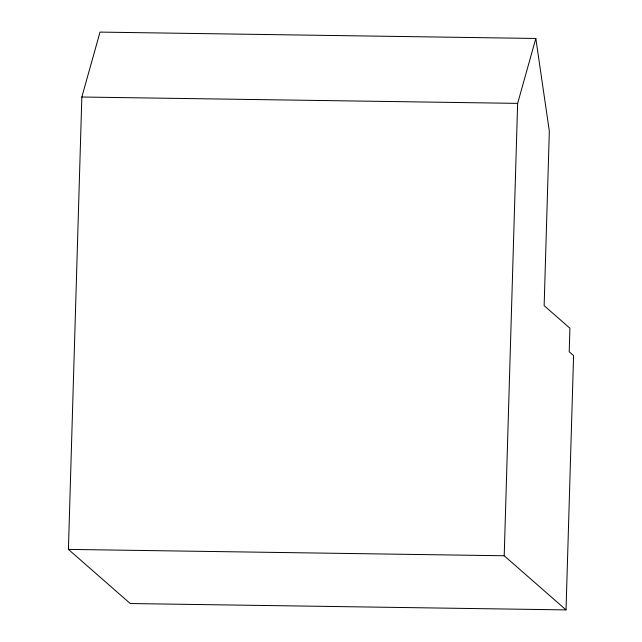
<?xml version="1.0" encoding="UTF-8"?>
<svg xmlns="http://www.w3.org/2000/svg" width="642" height="642" viewBox="0 0 642 642"><rect width="100%" height="100%" fill="white"/><g stroke="black" fill="none" stroke-linecap="round" stroke-linejoin="round"><path stroke-width="0.96" d="M68.413 549.4L81.839 97.014L100.024 32.1L535.821 38.464L549.327 131.129L544.143 305.664L569.911 328.214L569.213 351.784L573.587 355.612L566.035 609.9L130.246 603.536L68.413 549.4L504.211 555.763L566.035 609.9M504.211 555.763L517.637 103.378L535.821 38.464M81.839 97.014L517.637 103.378"/></g></svg>
